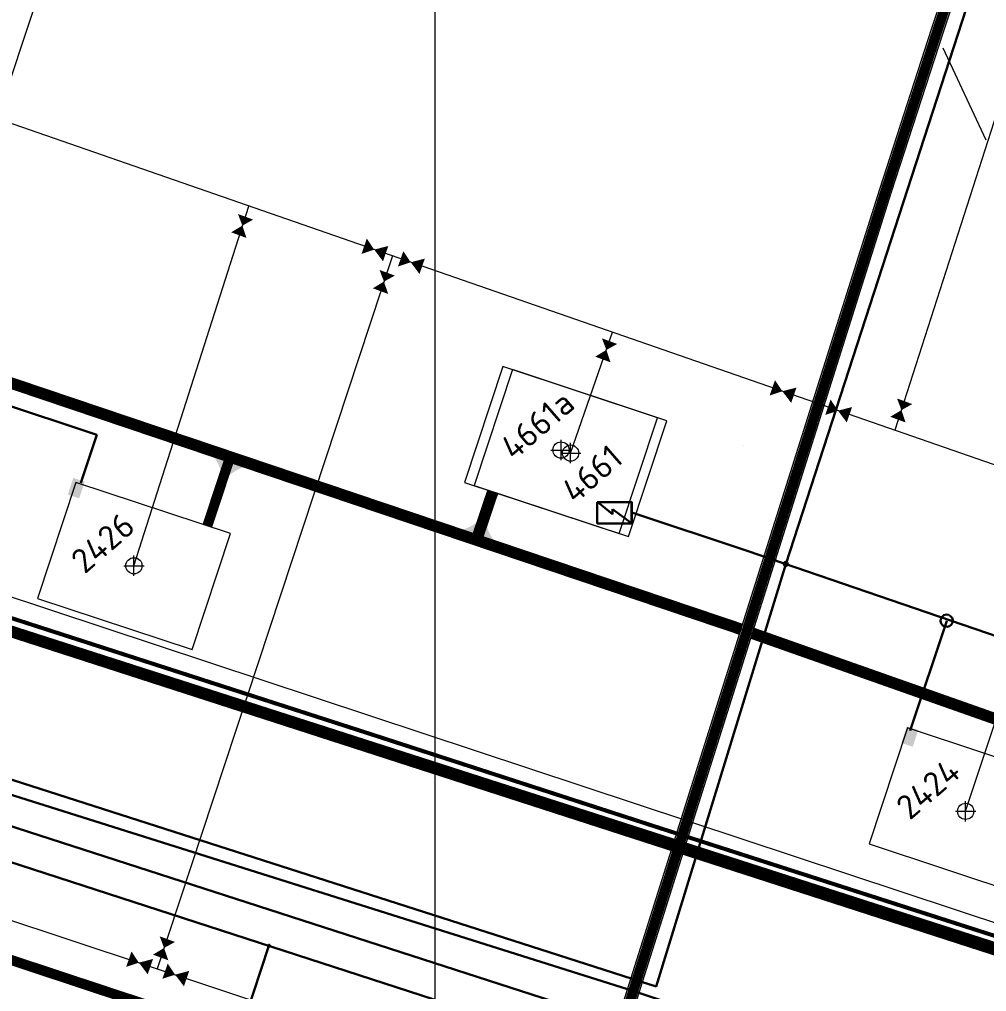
# Model space of a CAD drawing. Header units: millimetres. Extents: x 519 to 9564855, y -810 to 5021775.
# Drawn here: x 9535795.6 to 9536271.3, y 4997230.7 to 4997708.6 of the extents above; entities that cross this region are included whole.
import ezdxf

# ---------------------------------------------------------------- set-up
doc = ezdxf.new("R2010")
doc.units = ezdxf.units.MM
doc.header["$LTSCALE"] = 2
doc.header["$MEASUREMENT"] = 0
doc.header["$PDMODE"] = 2
doc.header["$PDSIZE"] = 5
doc.linetypes.add('92051501$0$GROUND2', pattern=[35, 25, -10])
for name, color, linetype in [('Existing roads', 41, 'Continuous'), ('FIBERGLASS', 212, 'Continuous'), ('Future Roads', 44, 'Continuous'), ('GRID_PULKOVO', 7, 'Continuous'), ('Injection lines', 164, 'Continuous'), ('new 100 wells', 131, 'Continuous'), ('OilColl&Flowlines', 3, 'Continuous'), ('ROAD_FIELD', 255, '92051501$0$GROUND2'), ('ROAD_GROUND', 9, 'Continuous'), ('Stage 9.Frame&Text', 7, 'Continuous'), ('Stage VII wells', 9, 'Continuous')]:
    doc.layers.add(name, color=color, linetype=linetype)
for name, color, linetype, lineweight in [('Электро', 1, 'Continuous', 30), ('Электроснаб', 1, 'Continuous', 18), ('Электроснабжене', 1, 'Continuous', 18)]:
    doc.layers.add(name, color=color, linetype=linetype, lineweight=lineweight)
doc.styles.add('Elect', font='isocpeur.ttf')

msp = doc.modelspace()

# ---------------------------------------------------------------- hatches: boundary and pattern name
at = {"layer": 'Existing roads', "lineweight": 0}
h = msp.add_hatch(color=256, dxfattribs=at)
h.paths.add_polyline_path([(9536023.52552, 4997462.13868), (9536025.11276, 4997461.54191, 0.155118741), (9536029.64541, 4997452.0049), (9536021.08981, 4997454.75804)])
h.paths.add_polyline_path([(9536021.99982, 4997462.7123), (9536023.52552, 4997462.13868), (9536021.08981, 4997454.75804), (9536012.29388, 4997457.58852, 0.161550784)])
at = {"layer": 'Future Roads', "linetype": 'ByBlock', "lineweight": 0, "ltscale": 25}
h = msp.add_hatch(color=256, dxfattribs=at)
h.paths.add_polyline_path([(9535896.56063, 4997484.27797), (9535894.9734, 4997484.87473, 0.155118741), (9535890.44074, 4997494.41174), (9535898.99634, 4997491.6586)])
h.paths.add_polyline_path([(9535898.08634, 4997483.70434), (9535896.56063, 4997484.27797), (9535898.99634, 4997491.6586), (9535907.79227, 4997488.82812, 0.161550784)])
at = {"layer": 'Электро'}
for points in [[(9535819.40693, 4997475.01203), (9535825.01916, 4997473.15504), (9535827.72639, 4997481.3369), (9535822.11416, 4997483.19389)], [(9536229.35925, 4997352.89584), (9536234.97149, 4997351.03885), (9536237.67872, 4997359.22071), (9536232.06648, 4997361.07769)]]:
    msp.add_hatch(color=256, dxfattribs=at).paths.add_polyline_path(points)
at = {"layer": 'Электроснаб', "lineweight": 0}
for points in [[(9535819.40693, 4997475.01203), (9535825.01916, 4997473.15504), (9535827.72639, 4997481.3369), (9535822.11416, 4997483.19389)], [(9536229.35925, 4997352.89584), (9536234.97149, 4997351.03885), (9536237.67872, 4997359.22071), (9536232.06648, 4997361.07769)]]:
    msp.add_hatch(color=1, dxfattribs=at).paths.add_polyline_path(points)
at = {"layer": 'Электроснабжене', "lineweight": 0}
for points in [[(9535819.40693, 4997475.01203), (9535825.01916, 4997473.15504), (9535827.72639, 4997481.3369), (9535822.11416, 4997483.19389)], [(9536229.35925, 4997352.89584), (9536234.97149, 4997351.03885), (9536237.67872, 4997359.22071), (9536232.06648, 4997361.07769)]]:
    msp.add_hatch(color=1, dxfattribs=at).paths.add_polyline_path(points)

# ---------------------------------------------------------------- linework, layer by layer
at = {"layer": 'Existing roads', "color": 3, "linetype": 'ByBlock', "lineweight": 0, "ltscale": 80}
msp.add_line((9536066.7, 4997495.4), (9536087.29799, 4997554.80269), dxfattribs=at)
at = {"layer": 'Existing roads', "lineweight": 0, "const_width": 5.7, "flags": 128}
for points in [[(9534695.73982, 4997761.97529), (9537987.91265, 4996697.63345)], [(9536150.48296, 4997408.82545), (9535138.06092, 4997750.16575)], [(9536028.43004, 4997476.39554), (9536020.43177, 4997452.67249)], [(9536156.1449, 4997406.83021), (9537089.66933, 4997077.86056)]]:
    msp.add_lwpolyline(points, dxfattribs=at)
at = {"layer": 'FIBERGLASS', "lineweight": 0}
for points, const_width in [([(9534504.58, 4997448.42), (9534513.54, 4997479.12), (9534615.88, 4997531.57), (9534692.3, 4997768.79), (9535205.12249, 4997603.68678), (9535767.37692, 4997422.15728), (9535970.77513, 4997356.48811), (9536109.3207, 4997311.48231), (9536413.59982, 4997213.51771), (9536608.27886, 4997150.66361), (9536821.8264, 4997081.71764), (9537068.05, 4997002.22187)], 2), ([(9535085.72343, 4997637.29764), (9537983.34114, 4996705.15232), (9538036.41897, 4996871.78691), (9539300.70304, 4996479.46424), (9539854.97263, 4997035.43373), (9541157.78752, 4996595.10264)], 1)]:
    msp.add_lwpolyline(points, dxfattribs=dict(at, const_width=const_width))
at = {"layer": 'Future Roads', "linetype": 'ByBlock', "lineweight": 0}
for q in [(9535138.06092, 4997750.16575), (9537000, 4997109.45961)]:
    msp.add_line((9536150.48296, 4997408.82545), q, dxfattribs=at)
at = {"layer": 'Future Roads', "linetype": 'ByBlock', "lineweight": 0, "const_width": 5, "elevation": 0.00005}
msp.add_lwpolyline([(9535888.0475, 4997459.58313), (9535899.27626, 4997493.52034)], dxfattribs=at)
at = {"layer": 'Future Roads', "linetype": 'ByBlock', "lineweight": 0, "elevation": -0.00006}
msp.add_lwpolyline([(9535079.00295, 4997481.96777, 5, 5, 0), (9536873.08636, 4996888.33807, 5, 6, -0.216731989), (9536876.1258, 4996885.52688, 6, 6, 0), (9536901.38244, 4996828.03188, 6, 6, 0)], format="xyseb", dxfattribs=at)
at = {"layer": 'GRID_PULKOVO', "lineweight": 0}
msp.add_line((9536000, 5010000), (9536000, 4992000), dxfattribs=at)
at = {"layer": 'Injection lines', "color": 7, "linetype": 'ByBlock', "lineweight": 0, "ltscale": 25}
msp.add_line((9536151.71198, 4997499.28076), (9536151.712, 4997499.28037), dxfattribs=at)
at = {"layer": 'new 100 wells', "color": 0, "linetype": 'ByBlock', "lineweight": 0}
msp.add_lwpolyline([(9536019.28202, 4997479.47759), (9536095.26255, 4997454.33701), (9536114.11798, 4997511.32241), (9536038.13745, 4997536.46299)], close=True, dxfattribs=at)
msp.add_circle((9536066.7, 4997495.4), 4, dxfattribs=at)
msp.add_point((9536066.7, 4997495.4), dxfattribs=at)
at = {"layer": 'OilColl&Flowlines', "lineweight": 0}
for p, q in [((9535960.221, 4998184.36154), (9535784.5, 4997659.5)), ((9537054.13684, 4997219.54957), (9535176.20577, 4997870.72557)), ((9535979.08361, 4997592.32622), (9535863.42098, 4997241.90447)), ((9535120.64345, 4997487.6761), (9536656.10202, 4996979.62068)), ((9536342.7243, 4997242.21901), (9535778.79306, 4997428.81364))]:
    msp.add_line(p, q, dxfattribs=at)
at = {"layer": 'OilColl&Flowlines', "color": 3, "linetype": 'ByBlock', "lineweight": 0, "ltscale": 25}
msp.add_line((9536283.6, 4997685.5), (9536226.22449, 4997506.62967), dxfattribs=at)
at = {"layer": 'OilColl&Flowlines', "linetype": 'ByBlock', "lineweight": 0}
for p, q in [((9535851.96, 4997440), (9535908.44554, 4997616.8201)), ((9536261, 4997319.3), (9536312.86871, 4997476.05901))]:
    msp.add_line(p, q, dxfattribs=at)
msp.add_lwpolyline([(9535906.87447, 4997611.58751, 8, 0, 0), (9535905.27884, 4997607.24963, 0, 8, 0), (9535903.55957, 4997602.57561, 8, 8, 0)], format="xyseb", dxfattribs=at)
at = {"layer": 'OilColl&Flowlines', "lineweight": 0}
for points in [[(9535965.17958, 4997597.14747, 8, 0, 0), (9535970.12562, 4997595.43242, 0, 8, 0), (9535975.76621, 4997593.47654, 8, 8, 0)], [(9535983.12918, 4997590.92341, 8, 0, 0), (9535988.07522, 4997589.20837, 0, 8, 0), (9535993.71581, 4997587.25248, 8, 8, 0)], [(9535976.521, 4997584.06592, 8, 0, 0), (9535974.92537, 4997579.72804, 0, 8, 0), (9535973.20609, 4997575.05402, 8, 8, 0)], [(9536085.88043, 4997550.45081, 8, 0, 0), (9536084.2848, 4997546.11293, 0, 8, 0), (9536082.56553, 4997541.43891, 8, 8, 0)], [(9536165.92694, 4997527.5311, 8, 0, 0), (9536170.87298, 4997525.81605, 0, 8, 0), (9536176.51357, 4997523.86017, 8, 8, 0)], [(9536193.26376, 4997517.95627, 8, 0, 0), (9536198.2098, 4997516.24122, 0, 8, 0), (9536203.85039, 4997514.28534, 8, 8, 0)], [(9535868.38591, 4997256.4503, 8, 0, 0), (9535866.79028, 4997252.11243, 0, 8, 0), (9535865.07101, 4997247.43841, 8, 8, 0)], [(9535849.45583, 4997246.60378, 8, 0, 0), (9535854.40187, 4997244.88873, 0, 8, 0), (9535860.04246, 4997242.93284, 8, 8, 0)], [(9535867.25669, 4997240.7138, 8, 0, 0), (9535872.20273, 4997238.99875, 0, 8, 0), (9535877.84332, 4997237.04286, 8, 8, 0)]]:
    msp.add_lwpolyline(points, format="xyseb", dxfattribs=at)
at = {"layer": 'OilColl&Flowlines', "color": 3, "linetype": 'ByBlock', "lineweight": 0}
msp.add_lwpolyline([(9536231.01105, 4997520.89151, 8, 0, 0), (9536229.41542, 4997516.55363, 0, 8, 0), (9536227.69614, 4997511.87961, 8, 8, 0)], format="xyseb", dxfattribs=at)
at = {"layer": 'ROAD_FIELD', "lineweight": 0, "flags": 128}
msp.add_lwpolyline([(9536249.754, 4997694.739), (9536277.585, 4997634.946), (9536308.49985, 4997597.70918), (9536412.106, 4997558.371), (9536482.68061, 4997513.85071), (9536525.90803, 4997464.29797), (9536699.73709, 4997283.46107), (9536922.398, 4997050.137), (9537362.867, 4996601.704), (9537410.54807, 4996550.21682)], dxfattribs=at)
at = {"layer": 'ROAD_GROUND', "color": 8, "lineweight": 0, "const_width": 5}
msp.add_lwpolyline([(9535988.54917, 4996880.92909), (9536012.26857, 4996960.63404), (9536221.58621, 4997624.28942), (9536247.1937, 4997703.41198), (9536267.69001, 4997765.10092), (9536294.58655, 4997846.99123), (9536315.57883, 4997913.86664), (9536381.66629, 4998117.81935), (9536430.13683, 4998301.79054)], dxfattribs=at)
at = {"layer": 'ROAD_GROUND', "lineweight": 0}
for points in [[(9535987.33509, 4996887.35591), (9536009.40014, 4996961.51307), (9536218.72852, 4997625.2025), (9536244.34306, 4997704.34683), (9536264.83981, 4997766.03707), (9536291.72426, 4997847.88971), (9536312.72067, 4997914.77828), (9536378.78659, 4998118.66455), (9536427.23583, 4998302.55486)], [(9535993.08592, 4996885.64478), (9536015.137, 4996959.755), (9536224.437, 4997623.355), (9536250.037, 4997702.455), (9536270.537, 4997764.155), (9536296.90799, 4997844.44439)]]:
    msp.add_lwpolyline(points, dxfattribs=at)
at = {"layer": 'Stage 9.Frame&Text', "color": 0, "linetype": 'ByBlock', "lineweight": 0, "elevation": 0.00005}
for points in [[(9535804.55218, 4997423.98591), (9535880.5327, 4997398.84533), (9535899.38814, 4997455.83072), (9535823.40761, 4997480.9713)], [(9536213.59218, 4997303.28591), (9536289.5727, 4997278.14533), (9536308.42814, 4997335.13072), (9536232.44761, 4997360.2713)]]:
    msp.add_lwpolyline(points, close=True, dxfattribs=at)
at = {"layer": 'Stage 9.Frame&Text', "color": 0, "linetype": 'ByBlock', "lineweight": 0}
for centre in [(9535851.96, 4997440), (9536261, 4997319.3)]:
    msp.add_circle(centre, 4, dxfattribs=at)
for p in [(9535851.96, 4997440), (9536261, 4997319.3)]:
    msp.add_point(p, dxfattribs=at)
at = {"layer": 'Stage VII wells', "linetype": 'ByBlock', "lineweight": 0}
msp.add_lwpolyline([(9536014.58202, 4997480.97759), (9536090.56255, 4997455.83701), (9536109.41798, 4997512.82241), (9536033.43745, 4997537.96299)], close=True, dxfattribs=at)
msp.add_circle((9536062, 4997496.9), 4, dxfattribs=at)
msp.add_point((9536062, 4997496.9), dxfattribs=at)
at = {"layer": 'Электро', "ltscale": 0.05}
for p, q in [((9536172.51039, 4997440.88087, 0), (9536315.76207, 4997881.27487, 0)), ((9535825.85708, 4997480.84239), (9535833.67839, 4997504.38826, 0)), ((9536153.51862, 4997447.40285, 0), (9536763.80541, 4997237.8238)), ((9536233.64591, 4997359.02635), (9536251.69764, 4997413.00035)), ((9535898.95708, 4997194.50854), (9535918.37544, 4997253.19522)), ((9536102.07006, 4997235.38225), (9536108.72689, 4997233.21736))]:
    msp.add_line(p, q, dxfattribs=at)
at = {"layer": 'Электро'}
for p, q in [((9535229.37261, 4997704.33208), (9535833.6784, 4997504.37824, 0)), ((9534921.94873, 4997613.78835, 0), (9536042.97441, 4997254.31163, 0)), ((9534922.88472, 4997592.5006, -0.00006), (9536780.13294, 4996992.7527, -0.00006)), ((9535214.16892, 4997509.58166, -0.00006), (9536097.7328, 4997230.90463, -0.00006)), ((9535203.02703, 4997485.10783, -0.00006), (9536774.57708, 4996975.59688, -0.00006)), ((9536096.84198, 4997466.15612, 0), (9536153.51862, 4997447.40285, 0)), ((9536108.72689, 4997233.21736), (9536172.51039, 4997440.88087, 0)), ((9536042.97441, 4997254.31163, 0), (9536105.66918, 4997234.20744, 0)), ((9536097.7328, 4997230.90463, -0.00006), (9536785.64411, 4997003.31663, -0.00006))]:
    msp.add_line(p, q, dxfattribs=at)
at = {"layer": 'Электро', "ltscale": 7.5}
for p, q in [((9536079.7612, 4997471.33796, 0), (9536096.80963, 4997471.4423, 0)), ((9536079.8259, 4997460.76561, 0), (9536079.7612, 4997471.33796, 0)), ((9536096.71238, 4997471.34385, 0), (9536080.11678, 4997471.24229, 0)), ((9536080.11678, 4997471.24229, 0), (9536087.32856, 4997465.41505, 0)), ((9536087.32856, 4997465.41505, 0), (9536087.31402, 4997467.79029, 0)), ((9536087.31402, 4997467.79029, 0), (9536096.63869, 4997460.90139, 0)), ((9536096.63869, 4997460.90139, 0), (9536096.71238, 4997471.34385, 0)), ((9536096.80963, 4997471.4423, 0), (9536096.87433, 4997460.86995, 0)), ((9536096.87433, 4997460.86995, 0), (9536079.8259, 4997460.76561, 0))]:
    msp.add_line(p, q, dxfattribs=at)
at = {"layer": 'Электро'}
for centre, radius, start, end in [((9536172.51039, 4997440.88087, 0), 1, 162, 342), ((9536172.51039, 4997440.88087, 0), 1, 342, 162), ((9536251.69763, 4997413.01036), 3, 26.9185546, 206.9185546), ((9536251.69764, 4997413.00035), 3, 26.9185546, 206.9185546), ((9536251.69763, 4997413.01036), 3, 206.9185546, 26.9185546), ((9536251.69764, 4997413.00035), 3, 206.9185546, 26.9185546), ((9535918.37544, 4997253.19522), 0.5, 162.0000001, 342.0000001), ((9535918.37544, 4997253.19522), 0.5, 342.0000001, 162.0000001)]:
    msp.add_arc(centre, radius, start, end, dxfattribs=at)
at = {"layer": 'Электроснаб', "color": 1, "lineweight": 0, "ltscale": 0.05}
for p, q in [((9536172.51039, 4997440.88087, 0), (9536315.76207, 4997881.27487, 0)), ((9535825.85708, 4997480.84239), (9535833.67839, 4997504.38826, 0)), ((9536153.51862, 4997447.40285, 0), (9536763.80541, 4997237.8238)), ((9536233.64591, 4997359.02635), (9536251.69764, 4997413.00035)), ((9535898.95708, 4997194.50854), (9535918.37544, 4997253.19522)), ((9536102.07006, 4997235.38225), (9536108.72689, 4997233.21736))]:
    msp.add_line(p, q, dxfattribs=at)
at = {"layer": 'Электроснаб', "color": 1, "lineweight": 0}
for p, q in [((9535229.37261, 4997704.33208), (9535833.6784, 4997504.37824, 0)), ((9536096.84198, 4997466.15612, 0), (9536153.51862, 4997447.40285, 0))]:
    msp.add_line(p, q, dxfattribs=at)
at = {"layer": 'Электроснаб', "color": 1, "linetype": 'ByBlock', "lineweight": 0}
for p, q in [((9534921.94873, 4997613.78835, 0), (9536042.97441, 4997254.31163, 0)), ((9534922.88472, 4997592.5006, -0.00006), (9536780.13294, 4996992.7527, -0.00006)), ((9535214.16892, 4997509.58166, -0.00006), (9536097.7328, 4997230.90463, -0.00006)), ((9535203.02703, 4997485.10783, -0.00006), (9536774.57708, 4996975.59688, -0.00006)), ((9536108.72689, 4997233.21736), (9536172.51039, 4997440.88087, 0)), ((9536042.97441, 4997254.31163, 0), (9536105.66918, 4997234.20744, 0)), ((9536097.7328, 4997230.90463, -0.00006), (9536785.64411, 4997003.31663, -0.00006))]:
    msp.add_line(p, q, dxfattribs=at)
at = {"layer": 'Электроснаб', "color": 1, "lineweight": 0, "ltscale": 7.5}
for p, q in [((9536079.7612, 4997471.33796, 0), (9536096.80963, 4997471.4423, 0)), ((9536079.8259, 4997460.76561, 0), (9536079.7612, 4997471.33796, 0)), ((9536096.71238, 4997471.34385, 0), (9536080.11678, 4997471.24229, 0)), ((9536080.11678, 4997471.24229, 0), (9536087.32856, 4997465.41505, 0)), ((9536087.32856, 4997465.41505, 0), (9536087.31402, 4997467.79029, 0)), ((9536087.31402, 4997467.79029, 0), (9536096.63869, 4997460.90139, 0)), ((9536096.63869, 4997460.90139, 0), (9536096.71238, 4997471.34385, 0)), ((9536096.80963, 4997471.4423, 0), (9536096.87433, 4997460.86995, 0)), ((9536096.87433, 4997460.86995, 0), (9536079.8259, 4997460.76561, 0))]:
    msp.add_line(p, q, dxfattribs=at)
at = {"layer": 'Электроснаб', "color": 1, "lineweight": 0}
for centre, radius, start, end in [((9536172.51039, 4997440.88087, 0), 1, 162, 342), ((9536172.51039, 4997440.88087, 0), 1, 342, 162), ((9536251.69763, 4997413.01036), 3, 26.9185546, 206.9185546), ((9536251.69764, 4997413.00035), 3, 26.9185546, 206.9185546), ((9536251.69763, 4997413.01036), 3, 206.9185546, 26.9185546), ((9536251.69764, 4997413.00035), 3, 206.9185546, 26.9185546), ((9535918.37544, 4997253.19522), 0.5, 162.0000001, 342.0000001), ((9535918.37544, 4997253.19522), 0.5, 342.0000001, 162.0000001)]:
    msp.add_arc(centre, radius, start, end, dxfattribs=at)
at = {"layer": 'Электроснабжене', "color": 1, "lineweight": 0, "ltscale": 0.05}
for p, q in [((9536172.51039, 4997440.88087, 0), (9536315.76207, 4997881.27487, 0)), ((9535825.85708, 4997480.84239), (9535833.67839, 4997504.38826, 0)), ((9536153.51862, 4997447.40285, 0), (9536763.80541, 4997237.8238)), ((9536233.64591, 4997359.02635), (9536251.69764, 4997413.00035)), ((9535898.95708, 4997194.50854), (9535918.37544, 4997253.19522)), ((9536102.07006, 4997235.38225), (9536108.72689, 4997233.21736))]:
    msp.add_line(p, q, dxfattribs=at)
at = {"layer": 'Электроснабжене', "color": 1, "lineweight": 0}
for p, q in [((9535229.37261, 4997704.33208), (9535833.6784, 4997504.37824, 0)), ((9536096.84198, 4997466.15612, 0), (9536153.51862, 4997447.40285, 0))]:
    msp.add_line(p, q, dxfattribs=at)
at = {"layer": 'Электроснабжене', "color": 1, "linetype": 'ByBlock', "lineweight": 0}
for p, q in [((9534921.94873, 4997613.78835, 0), (9536042.97441, 4997254.31163, 0)), ((9534922.88472, 4997592.5006, -0.00006), (9536780.13294, 4996992.7527, -0.00006)), ((9535214.16892, 4997509.58166, -0.00006), (9536097.7328, 4997230.90463, -0.00006)), ((9535203.02703, 4997485.10783, -0.00006), (9536774.57708, 4996975.59688, -0.00006)), ((9536108.72689, 4997233.21736), (9536172.51039, 4997440.88087, 0)), ((9536042.97441, 4997254.31163, 0), (9536105.66918, 4997234.20744, 0)), ((9536097.7328, 4997230.90463, -0.00006), (9536785.64411, 4997003.31663, -0.00006))]:
    msp.add_line(p, q, dxfattribs=at)
at = {"layer": 'Электроснабжене', "color": 1, "lineweight": 0, "ltscale": 7.5}
for p, q in [((9536079.7612, 4997471.33796, 0), (9536096.80963, 4997471.4423, 0)), ((9536079.8259, 4997460.76561, 0), (9536079.7612, 4997471.33796, 0)), ((9536096.71238, 4997471.34385, 0), (9536080.11678, 4997471.24229, 0)), ((9536080.11678, 4997471.24229, 0), (9536087.32856, 4997465.41505, 0)), ((9536087.32856, 4997465.41505, 0), (9536087.31402, 4997467.79029, 0)), ((9536087.31402, 4997467.79029, 0), (9536096.63869, 4997460.90139, 0)), ((9536096.63869, 4997460.90139, 0), (9536096.71238, 4997471.34385, 0)), ((9536096.80963, 4997471.4423, 0), (9536096.87433, 4997460.86995, 0)), ((9536096.87433, 4997460.86995, 0), (9536079.8259, 4997460.76561, 0))]:
    msp.add_line(p, q, dxfattribs=at)
at = {"layer": 'Электроснабжене', "color": 1, "lineweight": 0}
for centre, radius, start, end in [((9536172.51039, 4997440.88087, 0), 1, 162, 342), ((9536172.51039, 4997440.88087, 0), 1, 342, 162), ((9536251.69763, 4997413.01036), 3, 26.9185546, 206.9185546), ((9536251.69764, 4997413.00035), 3, 26.9185546, 206.9185546), ((9536251.69763, 4997413.01036), 3, 206.9185546, 26.9185546), ((9536251.69764, 4997413.00035), 3, 206.9185546, 26.9185546), ((9535918.37544, 4997253.19522), 0.5, 162.0000001, 342.0000001), ((9535918.37544, 4997253.19522), 0.5, 342.0000001, 162.0000001)]:
    msp.add_arc(centre, radius, start, end, dxfattribs=at)

# ---------------------------------------------------------------- texts
at = {"layer": 'new 100 wells', "color": 0, "linetype": 'ByBlock', "lineweight": 0, "style": 'Elect'}
msp.add_text('4661', height=12, rotation=41, dxfattribs=at).set_placement((9536068.88895, 4997470.085))
at = {"layer": 'Stage 9.Frame&Text', "color": 0, "linetype": 'ByBlock', "lineweight": 0, "style": 'Elect'}
for s, p in [('2426', (9535827.71233, 4997435.60118)), ('2424', (9536233.51137, 4997314.53971))]:
    msp.add_text(s, height=12, rotation=41, dxfattribs=at).set_placement(p)
at = {"layer": 'Stage VII wells', "linetype": 'ByBlock', "lineweight": 0, "style": 'Elect'}
msp.add_text('4661a', height=12, rotation=41, dxfattribs=at).set_placement((9536038.81674, 4997491.35135))

doc.saveas('drawing.dxf')
